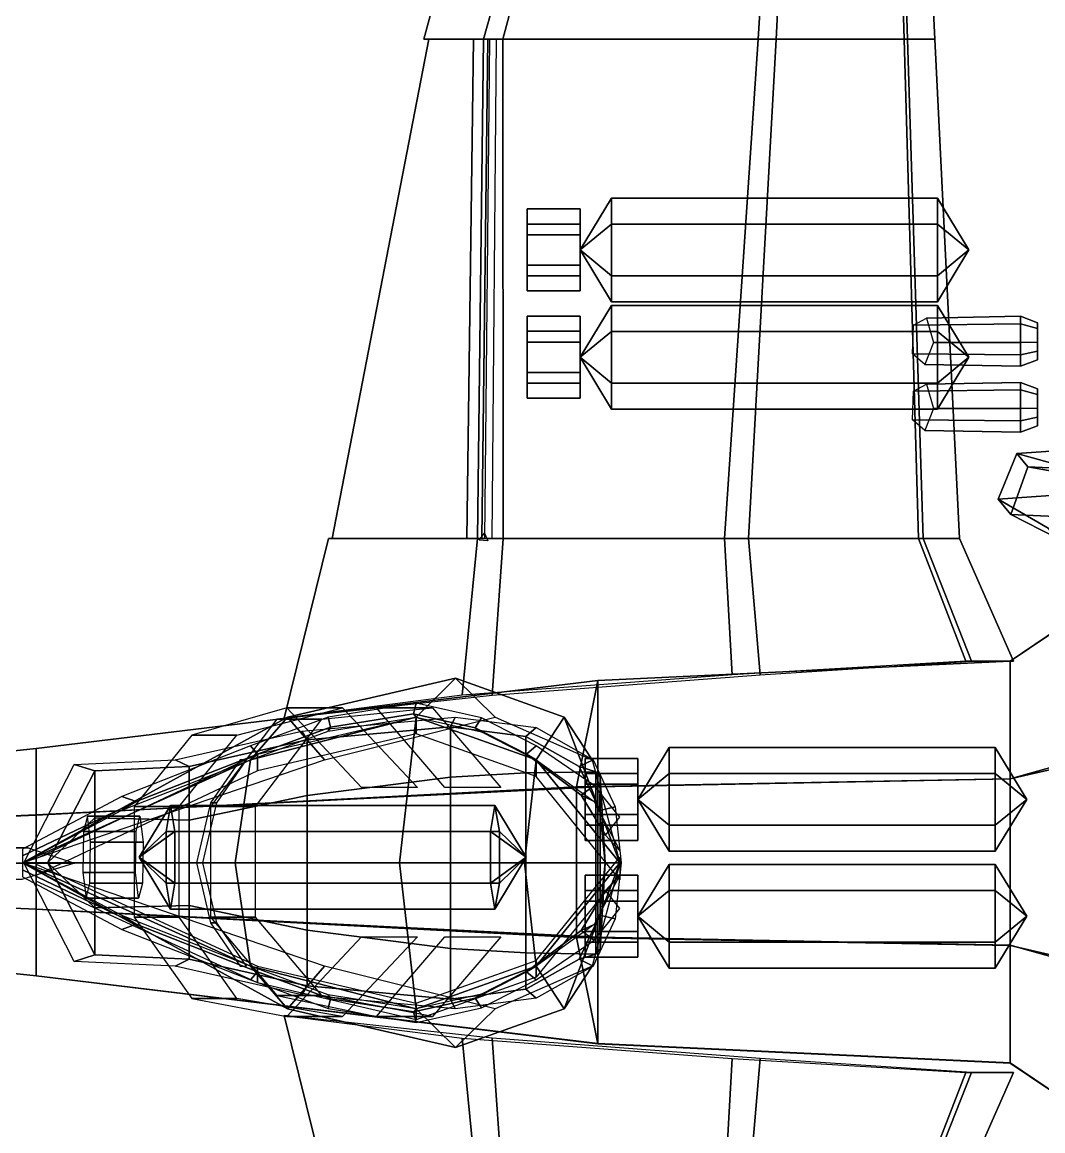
# Model space of a CAD drawing. Header units: metres. Extents: x -45 to 47, y -51 to 51.
# Drawn here: x -21.22 to 15.12, y -9.49 to 29.97 of the extents above; entities that cross this region are included whole.
import ezdxf

# ---------------------------------------------------------------- set-up
doc = ezdxf.new("R2010")
doc.units = ezdxf.units.M

msp = doc.modelspace()

# ---------------------------------------------------------------- linework, layer by layer
at = {"layer": 'AileD1', "color": 3}
for points in [[(-4.108766, 29.362783, 17.126698), (-6.920103, 29.362783, 17.99807), (-4.796693, 29.362783, 19.30513)], [(-4.796693, 29.362783, 19.30513), (-5.013621, 11.591662, 19.478708), (-4.099288, 11.591662, 16.583319), (-4.108766, 29.362783, 17.126698)], [(3.783815, 11.591662, 20.97212), (-5.013621, 11.591662, 19.478708), (-4.796693, 29.362783, 19.30513), (4.981026, 29.362783, 20.428745)], [(-4.099288, 11.591662, 16.583319), (4.637191, 11.591662, 16.918577), (5.623089, 29.362783, 17.378937), (-4.108766, 29.362783, 17.126698)], [(10.687027, 11.591662, 20.027308), (3.783815, 11.591662, 20.97212), (4.981026, 29.362783, 20.428745), (10.17487, 29.362783, 19.717886)], [(4.637191, 11.591662, 16.918577), (10.854654, 11.591662, 17.604326), (10.300992, 29.362783, 17.89488), (5.623089, 29.362783, 17.378937)], [(12.149958, 11.591662, 18.747242), (10.687027, 11.591662, 20.027308), (10.17487, 29.362783, 19.717886), (11.275554, 29.362783, 18.754787)], [(10.854654, 11.591662, 17.604326), (12.149958, 11.591662, 18.747242), (11.275554, 29.362783, 18.754787), (10.300992, 29.362783, 17.89488)], [(-5.55077, 6.009481, 19.590315), (-11.892553, 5.196885, 17.576488), (-10.320623, 11.591662, 17.741478), (-5.013621, 11.591662, 19.478708)], [(-11.892553, 5.196885, 17.576488), (-4.490862, 6.009481, 16.233942), (-4.099288, 11.591662, 16.583319), (-10.320623, 11.591662, 17.741478)], [(-10.320623, 11.591662, 17.741478), (-4.099288, 11.591662, 16.583319), (-5.013621, 11.591662, 19.478708)], [(4.059062, 6.733751, 21.321499), (-5.55077, 6.009481, 19.590315), (-5.013621, 11.591662, 19.478708), (3.783815, 11.591662, 20.97212)], [(-4.490862, 6.009481, 16.233942), (5.048308, 6.733751, 16.622572), (4.637191, 11.591662, 16.918577), (-4.099288, 11.591662, 16.583319)], [(12.379338, 7.228375, 20.226261), (4.059062, 6.733751, 21.321499), (3.783815, 11.591662, 20.97212), (10.687027, 11.591662, 20.027308)], [(5.048308, 6.733751, 16.622572), (12.573654, 7.228375, 17.417505), (10.854654, 11.591662, 17.604326), (4.637191, 11.591662, 16.918577)], [(14.075192, 7.228375, 18.742393), (12.379338, 7.228375, 20.226261), (10.687027, 11.591662, 20.027308), (12.149958, 11.591662, 18.747242)], [(12.573654, 7.228375, 17.417505), (14.075192, 7.228375, 18.742393), (12.149958, 11.591662, 18.747242), (10.854654, 11.591662, 17.604326)]]:
    msp.add_3dface(points, dxfattribs=at)
at = {"layer": 'AileD2', "color": 8}
for points in [[(-6.920103, 29.362783, 17.99807), (-4.108766, 29.362783, 17.126698), (1.196686, 49.172138, 19.653151), (-1.574177, 49.116348, 20.219563)], [(-4.796693, 29.362783, 19.30513), (-6.920103, 29.362783, 17.99807), (-1.574177, 49.116348, 20.219563), (0.747357, 49.032673, 21.069176)], [(4.981026, 29.362783, 20.428745), (-4.796693, 29.362783, 19.30513), (0.747357, 49.032673, 21.069176), (6.199217, 48.960735, 21.799545)], [(-4.108766, 29.362783, 17.126698), (5.623089, 29.362783, 17.378937), (6.61859, 49.155987, 19.81711), (1.196686, 49.172138, 19.653151)], [(10.17487, 29.362783, 19.717886), (4.981026, 29.362783, 20.428745), (6.199217, 48.960735, 21.799545), (9.591655, 49.006245, 21.337469)], [(5.623089, 29.362783, 17.378937), (10.300992, 29.362783, 17.89488), (9.674031, 49.122955, 20.152483), (6.61859, 49.155987, 19.81711)], [(11.275554, 29.362783, 18.754787), (10.17487, 29.362783, 19.717886), (9.591655, 49.006245, 21.337469), (10.310581, 49.067902, 20.711443)], [(10.300992, 29.362783, 17.89488), (11.275554, 29.362783, 18.754787), (10.310581, 49.067902, 20.711443), (9.674031, 49.122955, 20.152483)]]:
    msp.add_3dface(points, dxfattribs=at)
at = {"layer": 'AileG1', "color": 10}
for points in [[(-5.013621, -11.779308, 19.478708), (-10.320623, -11.779308, 17.741478), (-11.892553, -5.384531, 17.576488), (-5.55077, -6.197126, 19.590315)], [(-10.320623, -11.779308, 17.741478), (-4.099288, -11.779308, 16.583319), (-4.490862, -6.197126, 16.233942), (-11.892553, -5.384531, 17.576488)], [(3.783815, -11.779308, 20.97212), (-5.013621, -11.779308, 19.478708), (-5.55077, -6.197126, 19.590315), (4.059062, -6.921397, 21.321499)], [(-4.099288, -11.779308, 16.583319), (4.637191, -11.779308, 16.918577), (5.048308, -6.921397, 16.622572), (-4.490862, -6.197126, 16.233942)], [(10.687027, -11.779308, 20.027308), (3.783815, -11.779308, 20.97212), (4.059062, -6.921397, 21.321499), (12.379338, -7.416021, 20.226261)], [(4.637191, -11.779308, 16.918577), (10.854654, -11.779308, 17.604326), (12.573654, -7.416021, 17.417505), (5.048308, -6.921397, 16.622572)], [(12.149958, -11.779308, 18.747242), (10.687027, -11.779308, 20.027308), (12.379338, -7.416021, 20.226261), (14.075192, -7.416021, 18.742393)], [(10.854654, -11.779308, 17.604326), (12.149958, -11.779308, 18.747242), (14.075192, -7.416021, 18.742393), (12.573654, -7.416021, 17.417505)]]:
    msp.add_3dface(points, dxfattribs=at)
at = {"layer": 'B0', "color": 20}
for points in [[(-0.242679, 18.964132, 13.51796), (-0.242679, 19.885487, 15.113787), (-1.360518, 18.042782, 15.113787)], [(-0.242679, 19.885487, 15.113787), (-0.242679, 18.964134, 16.709614), (-1.360518, 18.042782, 15.113787)], [(11.363154, 18.964132, 13.517961), (11.363154, 19.885487, 15.113789), (-0.242679, 19.885487, 15.113787), (-0.242679, 18.964132, 13.51796)], [(11.363154, 19.885487, 15.113789), (11.363154, 18.964134, 16.709614), (-0.242679, 18.964134, 16.709614), (-0.242679, 19.885487, 15.113787)], [(12.480993, 18.042782, 15.113789), (12.480993, 18.042782, 15.113789), (11.363154, 19.885487, 15.113789), (11.363154, 18.964132, 13.517961)], [(12.480993, 18.042782, 15.113789), (12.480993, 18.042782, 15.113789), (11.363154, 18.964134, 16.709614), (11.363154, 19.885487, 15.113789)], [(-0.242679, 18.964134, 16.709614), (-0.242679, 17.121431, 16.709614), (-1.360518, 18.042782, 15.113787)], [(-0.242679, 17.121431, 13.517961), (-0.242679, 18.964132, 13.51796), (-1.360518, 18.042782, 15.113787)], [(11.363154, 18.964134, 16.709614), (11.363154, 17.121431, 16.709616), (-0.242679, 17.121431, 16.709614), (-0.242679, 18.964134, 16.709614)], [(11.363154, 17.121431, 13.517962), (11.363154, 18.964132, 13.517961), (-0.242679, 18.964132, 13.51796), (-0.242679, 17.121431, 13.517961)], [(12.480993, 18.042782, 15.113789), (12.480993, 18.042782, 15.113789), (11.363154, 17.121431, 16.709616), (11.363154, 18.964134, 16.709614)], [(12.480993, 18.042782, 15.113789), (12.480993, 18.042782, 15.113789), (11.363154, 18.964132, 13.517961), (11.363154, 17.121431, 13.517962)], [(-0.242679, 16.200081, 15.113787), (-0.242679, 17.121431, 13.517961), (-1.360518, 18.042782, 15.113787)], [(-0.242679, 17.121431, 16.709614), (-0.242679, 16.200081, 15.113787), (-1.360518, 18.042782, 15.113787)], [(12.480993, 18.042782, 15.113789), (12.480993, 18.042782, 15.113789), (11.363154, 17.121431, 13.517962), (11.363154, 16.200081, 15.113789)], [(12.480993, 18.042782, 15.113789), (12.480993, 18.042782, 15.113789), (11.363154, 16.200081, 15.113789), (11.363154, 17.121431, 16.709616)], [(11.363154, 16.200081, 15.113789), (11.363154, 17.121431, 13.517962), (-0.242679, 17.121431, 13.517961), (-0.242679, 16.200081, 15.113787)], [(11.363154, 17.121431, 16.709616), (11.363154, 16.200081, 15.113789), (-0.242679, 16.200081, 15.113787), (-0.242679, 17.121431, 16.709614)]]:
    msp.add_3dface(points, dxfattribs=at)
at = {"layer": 'B0L', "color": 21}
for points in [[(-1.360518, 18.580324, 16.489656), (-3.239008, 18.580324, 16.489656), (-3.239008, 19.50309, 15.336198), (-1.360518, 19.50309, 15.336198)], [(-1.360518, 19.50309, 15.336198), (-3.239008, 19.50309, 15.336198), (-3.239008, 18.965549, 13.960328), (-1.360518, 18.965549, 13.960328)], [(-1.360518, 18.965549, 13.960328), (-3.239008, 18.965549, 13.960328), (-3.239008, 17.505241, 13.737918), (-1.360518, 17.505241, 13.737918)], [(-1.360518, 17.120014, 16.267246), (-3.239008, 17.120014, 16.267246), (-3.239008, 18.580324, 16.489656), (-1.360518, 18.580324, 16.489656)], [(-1.360518, 17.505241, 13.737918), (-3.239008, 17.505241, 13.737918), (-3.239008, 16.582474, 14.891376), (-1.360518, 16.582474, 14.891376)], [(-1.360518, 16.582474, 14.891376), (-3.239008, 16.582474, 14.891376), (-3.239008, 17.120014, 16.267246), (-1.360518, 17.120014, 16.267246)]]:
    msp.add_3dface(points, dxfattribs=at)
at = {"layer": 'B1', "color": 22}
for points in [[(-0.242679, 22.784134, 13.51796), (-0.242679, 23.705486, 15.113787), (-1.360518, 21.862783, 15.113787)], [(-0.242679, 23.705486, 15.113787), (-0.242679, 22.784136, 16.709614), (-1.360518, 21.862783, 15.113787)], [(11.363154, 22.784134, 13.517961), (11.363154, 23.705486, 15.113789), (-0.242679, 23.705486, 15.113787), (-0.242679, 22.784134, 13.51796)], [(11.363154, 23.705486, 15.113789), (11.363154, 22.784136, 16.709614), (-0.242679, 22.784136, 16.709614), (-0.242679, 23.705486, 15.113787)], [(12.480993, 21.862783, 15.113789), (12.480993, 21.862783, 15.113789), (11.363154, 23.705486, 15.113789), (11.363154, 22.784134, 13.517961)], [(12.480993, 21.862783, 15.113789), (12.480993, 21.862783, 15.113789), (11.363154, 22.784136, 16.709614), (11.363154, 23.705486, 15.113789)], [(-0.242679, 22.784136, 16.709614), (-0.242679, 20.941433, 16.709614), (-1.360518, 21.862783, 15.113787)], [(-0.242679, 20.941433, 13.517961), (-0.242679, 22.784134, 13.51796), (-1.360518, 21.862783, 15.113787)], [(11.363154, 22.784136, 16.709614), (11.363154, 20.941433, 16.709616), (-0.242679, 20.941433, 16.709614), (-0.242679, 22.784136, 16.709614)], [(11.363154, 20.941433, 13.517962), (11.363154, 22.784134, 13.517961), (-0.242679, 22.784134, 13.51796), (-0.242679, 20.941433, 13.517961)], [(12.480993, 21.862783, 15.113789), (12.480993, 21.862783, 15.113789), (11.363154, 20.941433, 16.709616), (11.363154, 22.784136, 16.709614)], [(12.480993, 21.862783, 15.113789), (12.480993, 21.862783, 15.113789), (11.363154, 22.784134, 13.517961), (11.363154, 20.941433, 13.517962)], [(-0.242679, 20.020082, 15.113787), (-0.242679, 20.941433, 13.517961), (-1.360518, 21.862783, 15.113787)], [(-0.242679, 20.941433, 16.709614), (-0.242679, 20.020082, 15.113787), (-1.360518, 21.862783, 15.113787)], [(12.480993, 21.862783, 15.113789), (12.480993, 21.862783, 15.113789), (11.363154, 20.941433, 13.517962), (11.363154, 20.020082, 15.113789)], [(12.480993, 21.862783, 15.113789), (12.480993, 21.862783, 15.113789), (11.363154, 20.020082, 15.113789), (11.363154, 20.941433, 16.709616)], [(11.363154, 20.020082, 15.113789), (11.363154, 20.941433, 13.517962), (-0.242679, 20.941433, 13.517961), (-0.242679, 20.020082, 15.113787)], [(11.363154, 20.941433, 16.709616), (11.363154, 20.020082, 15.113789), (-0.242679, 20.020082, 15.113787), (-0.242679, 20.941433, 16.709614)]]:
    msp.add_3dface(points, dxfattribs=at)
at = {"layer": 'B1L', "color": 23}
for points in [[(-1.360518, 22.400324, 16.489656), (-3.239008, 22.400324, 16.489656), (-3.239008, 23.323092, 15.336198), (-1.360518, 23.323092, 15.336198)], [(-1.360518, 23.323092, 15.336198), (-3.239008, 23.323092, 15.336198), (-3.239008, 22.785551, 13.960328), (-1.360518, 22.785551, 13.960328)], [(-1.360518, 22.785551, 13.960328), (-3.239008, 22.785551, 13.960328), (-3.239008, 21.325243, 13.737918), (-1.360518, 21.325243, 13.737918)], [(-1.360518, 20.940016, 16.267246), (-3.239008, 20.940016, 16.267246), (-3.239008, 22.400324, 16.489656), (-1.360518, 22.400324, 16.489656)], [(-1.360518, 21.325243, 13.737918), (-3.239008, 21.325243, 13.737918), (-3.239008, 20.402475, 14.891376), (-1.360518, 20.402475, 14.891376)], [(-1.360518, 20.402475, 14.891376), (-3.239008, 20.402475, 14.891376), (-3.239008, 20.940016, 16.267246), (-1.360518, 20.940016, 16.267246)]]:
    msp.add_3dface(points, dxfattribs=at)
at = {"layer": 'B4', "color": 33}
for points in [[(1.81732, -0.935864, 10.79796), (1.81732, -0.014512, 12.393787), (0.699482, -1.857215, 12.393787)], [(1.81732, -0.014512, 12.393787), (1.81732, -0.935862, 13.989614), (0.699482, -1.857215, 12.393787)], [(13.423154, -0.935864, 10.797961), (13.423154, -0.014512, 12.393789), (1.81732, -0.014512, 12.393787), (1.81732, -0.935864, 10.79796)], [(13.423154, -0.014512, 12.393789), (13.423154, -0.935862, 13.989614), (1.81732, -0.935862, 13.989614), (1.81732, -0.014512, 12.393787)], [(14.540993, -1.857215, 12.393789), (14.540993, -1.857215, 12.393789), (13.423154, -0.014512, 12.393789), (13.423154, -0.935864, 10.797961)], [(14.540993, -1.857215, 12.393789), (14.540993, -1.857215, 12.393789), (13.423154, -0.935862, 13.989614), (13.423154, -0.014512, 12.393789)], [(1.81732, -0.935862, 13.989614), (1.81732, -2.778566, 13.989614), (0.699482, -1.857215, 12.393787)], [(1.81732, -2.778566, 10.797961), (1.81732, -0.935864, 10.79796), (0.699482, -1.857215, 12.393787)], [(13.423154, -0.935862, 13.989614), (13.423154, -2.778566, 13.989616), (1.81732, -2.778566, 13.989614), (1.81732, -0.935862, 13.989614)], [(13.423154, -2.778566, 10.797962), (13.423154, -0.935864, 10.797961), (1.81732, -0.935864, 10.79796), (1.81732, -2.778566, 10.797961)], [(14.540993, -1.857215, 12.393789), (14.540993, -1.857215, 12.393789), (13.423154, -2.778566, 13.989616), (13.423154, -0.935862, 13.989614)], [(14.540993, -1.857215, 12.393789), (14.540993, -1.857215, 12.393789), (13.423154, -0.935864, 10.797961), (13.423154, -2.778566, 10.797962)], [(1.81732, -3.699917, 12.393787), (1.81732, -2.778566, 10.797961), (0.699482, -1.857215, 12.393787)], [(1.81732, -2.778566, 13.989614), (1.81732, -3.699917, 12.393787), (0.699482, -1.857215, 12.393787)], [(14.540993, -1.857215, 12.393789), (14.540993, -1.857215, 12.393789), (13.423154, -2.778566, 10.797962), (13.423154, -3.699917, 12.393789)], [(14.540993, -1.857215, 12.393789), (14.540993, -1.857215, 12.393789), (13.423154, -3.699917, 12.393789), (13.423154, -2.778566, 13.989616)], [(13.423154, -3.699917, 12.393789), (13.423154, -2.778566, 10.797962), (1.81732, -2.778566, 10.797961), (1.81732, -3.699917, 12.393787)], [(13.423154, -2.778566, 13.989616), (13.423154, -3.699917, 12.393789), (1.81732, -3.699917, 12.393787), (1.81732, -2.778566, 13.989614)]]:
    msp.add_3dface(points, dxfattribs=at)
at = {"layer": 'B4L', "color": 34}
for points in [[(0.699482, -1.319674, 13.769656), (-1.179008, -1.319674, 13.769656), (-1.179008, -0.396907, 12.616198), (0.699482, -0.396907, 12.616198)], [(0.699482, -0.396907, 12.616198), (-1.179008, -0.396907, 12.616198), (-1.179008, -0.934448, 11.240329), (0.699482, -0.934448, 11.240329)], [(0.699482, -0.934448, 11.240329), (-1.179008, -0.934448, 11.240329), (-1.179008, -2.394756, 11.017919), (0.699482, -2.394756, 11.017919)], [(0.699482, -2.779982, 13.547246), (-1.179008, -2.779982, 13.547246), (-1.179008, -1.319674, 13.769656), (0.699482, -1.319674, 13.769656)], [(0.699482, -2.394756, 11.017919), (-1.179008, -2.394756, 11.017919), (-1.179008, -3.317523, 12.171377), (0.699482, -3.317523, 12.171377)], [(0.699482, -3.317523, 12.171377), (-1.179008, -3.317523, 12.171377), (-1.179008, -2.779982, 13.547246), (0.699482, -2.779982, 13.547246)]]:
    msp.add_3dface(points, dxfattribs=at)
at = {"layer": 'B5', "color": 31}
for points in [[(1.81732, 3.224136, 10.79796), (1.81732, 4.145488, 12.393787), (0.699482, 2.302785, 12.393787)], [(1.81732, 4.145488, 12.393787), (1.81732, 3.224138, 13.989614), (0.699482, 2.302785, 12.393787)], [(13.423154, 3.224136, 10.797961), (13.423154, 4.145488, 12.393789), (1.81732, 4.145488, 12.393787), (1.81732, 3.224136, 10.79796)], [(13.423154, 4.145488, 12.393789), (13.423154, 3.224138, 13.989614), (1.81732, 3.224138, 13.989614), (1.81732, 4.145488, 12.393787)], [(14.540993, 2.302785, 12.393789), (14.540993, 2.302785, 12.393789), (13.423154, 4.145488, 12.393789), (13.423154, 3.224136, 10.797961)], [(14.540993, 2.302785, 12.393789), (14.540993, 2.302785, 12.393789), (13.423154, 3.224138, 13.989614), (13.423154, 4.145488, 12.393789)], [(1.81732, 3.224138, 13.989614), (1.81732, 1.381434, 13.989614), (0.699482, 2.302785, 12.393787)], [(1.81732, 1.381434, 10.797961), (1.81732, 3.224136, 10.79796), (0.699482, 2.302785, 12.393787)], [(13.423154, 3.224138, 13.989614), (13.423154, 1.381434, 13.989616), (1.81732, 1.381434, 13.989614), (1.81732, 3.224138, 13.989614)], [(13.423154, 1.381434, 10.797962), (13.423154, 3.224136, 10.797961), (1.81732, 3.224136, 10.79796), (1.81732, 1.381434, 10.797961)], [(14.540993, 2.302785, 12.393789), (14.540993, 2.302785, 12.393789), (13.423154, 1.381434, 13.989616), (13.423154, 3.224138, 13.989614)], [(14.540993, 2.302785, 12.393789), (14.540993, 2.302785, 12.393789), (13.423154, 3.224136, 10.797961), (13.423154, 1.381434, 10.797962)], [(1.81732, 0.460083, 12.393787), (1.81732, 1.381434, 10.797961), (0.699482, 2.302785, 12.393787)], [(1.81732, 1.381434, 13.989614), (1.81732, 0.460083, 12.393787), (0.699482, 2.302785, 12.393787)], [(14.540993, 2.302785, 12.393789), (14.540993, 2.302785, 12.393789), (13.423154, 1.381434, 10.797962), (13.423154, 0.460083, 12.393789)], [(14.540993, 2.302785, 12.393789), (14.540993, 2.302785, 12.393789), (13.423154, 0.460083, 12.393789), (13.423154, 1.381434, 13.989616)], [(13.423154, 0.460083, 12.393789), (13.423154, 1.381434, 10.797962), (1.81732, 1.381434, 10.797961), (1.81732, 0.460083, 12.393787)], [(13.423154, 1.381434, 13.989616), (13.423154, 0.460083, 12.393789), (1.81732, 0.460083, 12.393787), (1.81732, 1.381434, 13.989614)]]:
    msp.add_3dface(points, dxfattribs=at)
at = {"layer": 'B5L', "color": 32}
for points in [[(0.699482, 2.840326, 13.769656), (-1.179008, 2.840326, 13.769656), (-1.179008, 3.763093, 12.616198), (0.699482, 3.763093, 12.616198)], [(0.699482, 3.763093, 12.616198), (-1.179008, 3.763093, 12.616198), (-1.179008, 3.225552, 11.240329), (0.699482, 3.225552, 11.240329)], [(0.699482, 3.225552, 11.240329), (-1.179008, 3.225552, 11.240329), (-1.179008, 1.765244, 11.017919), (0.699482, 1.765244, 11.017919)], [(0.699482, 1.380018, 13.547246), (-1.179008, 1.380018, 13.547246), (-1.179008, 2.840326, 13.769656), (0.699482, 2.840326, 13.769656)], [(0.699482, 1.765244, 11.017919), (-1.179008, 1.765244, 11.017919), (-1.179008, 0.842477, 12.171377), (0.699482, 0.842477, 12.171377)], [(0.699482, 0.842477, 12.171377), (-1.179008, 0.842477, 12.171377), (-1.179008, 1.380018, 13.547246), (0.699482, 1.380018, 13.547246)]]:
    msp.add_3dface(points, dxfattribs=at)
at = {"layer": 'B6', "color": 29}
for points in [[(-16.095678, 1.164136, 12.602367), (-15.93926, 2.085488, 14.19051), (-17.051716, 0.242785, 14.300076)], [(-15.93926, 2.085488, 14.19051), (-15.782842, 1.164137, 15.778652), (-17.051716, 0.242785, 14.300076)], [(-4.54573, 1.164136, 11.464798), (-4.389311, 2.085488, 13.052941), (-15.93926, 2.085488, 14.19051), (-16.095678, 1.164136, 12.602367)], [(-4.389311, 2.085488, 13.052941), (-4.232894, 1.164137, 14.641083), (-15.782842, 1.164137, 15.778652), (-15.93926, 2.085488, 14.19051)], [(-3.276856, 0.242785, 12.943375), (-3.276856, 0.242785, 12.943375), (-4.389311, 2.085488, 13.052941), (-4.54573, 1.164136, 11.464798)], [(-3.276856, 0.242785, 12.943375), (-3.276856, 0.242785, 12.943375), (-4.232894, 1.164137, 14.641083), (-4.389311, 2.085488, 13.052941)], [(-15.782842, 1.164137, 15.778652), (-15.782842, -0.678566, 15.778652), (-17.051716, 0.242785, 14.300076)], [(-16.095678, -0.678566, 12.602368), (-16.095678, 1.164136, 12.602367), (-17.051716, 0.242785, 14.300076)], [(-4.54573, -0.678566, 11.464799), (-4.54573, 1.164136, 11.464798), (-16.095678, 1.164136, 12.602367), (-16.095678, -0.678566, 12.602368)], [(-4.232894, 1.164137, 14.641083), (-4.232894, -0.678566, 14.641085), (-15.782842, -0.678566, 15.778652), (-15.782842, 1.164137, 15.778652)], [(-3.276856, 0.242785, 12.943375), (-3.276856, 0.242785, 12.943375), (-4.54573, 1.164136, 11.464798), (-4.54573, -0.678566, 11.464799)], [(-3.276856, 0.242785, 12.943375), (-3.276856, 0.242785, 12.943375), (-4.232894, -0.678566, 14.641085), (-4.232894, 1.164137, 14.641083)], [(-15.93926, -1.599917, 14.19051), (-16.095678, -0.678566, 12.602368), (-17.051716, 0.242785, 14.300076)], [(-15.782842, -0.678566, 15.778652), (-15.93926, -1.599917, 14.19051), (-17.051716, 0.242785, 14.300076)], [(-3.276856, 0.242785, 12.943375), (-3.276856, 0.242785, 12.943375), (-4.54573, -0.678566, 11.464799), (-4.389311, -1.599917, 13.052941)], [(-3.276856, 0.242785, 12.943375), (-3.276856, 0.242785, 12.943375), (-4.389311, -1.599917, 13.052941), (-4.232894, -0.678566, 14.641085)], [(-4.389311, -1.599917, 13.052941), (-4.54573, -0.678566, 11.464799), (-16.095678, -0.678566, 12.602368), (-15.93926, -1.599917, 14.19051)], [(-4.232894, -0.678566, 14.641085), (-4.389311, -1.599917, 13.052941), (-15.93926, -1.599917, 14.19051), (-15.782842, -0.678566, 15.778652)]]:
    msp.add_3dface(points, dxfattribs=at)
at = {"layer": 'B6L', "color": 30}
for points in [[(-17.029915, 1.703093, 14.521417), (-18.899361, 1.703093, 14.705542), (-19.034218, 1.165552, 13.336296), (-17.164774, 1.165552, 13.152173)], [(-16.916855, 0.780326, 15.669322), (-18.786301, 0.780326, 15.853445), (-18.899361, 1.703093, 14.705542), (-17.029915, 1.703093, 14.521417)], [(-17.164774, 1.165552, 13.152173), (-19.034218, 1.165552, 13.336296), (-19.056019, -0.294756, 13.114958), (-17.186575, -0.294756, 12.930834)], [(-16.938656, -0.679982, 15.447982), (-18.8081, -0.679982, 15.632106), (-18.786301, 0.780326, 15.853445), (-16.916855, 0.780326, 15.669322)], [(-17.186575, -0.294756, 12.930834), (-19.056019, -0.294756, 13.114958), (-18.942961, -1.217523, 14.262862), (-17.073517, -1.217523, 14.078738)], [(-17.073517, -1.217523, 14.078738), (-18.942961, -1.217523, 14.262862), (-18.8081, -0.679982, 15.632106), (-16.938656, -0.679982, 15.447982)]]:
    msp.add_3dface(points, dxfattribs=at)
at = {"layer": 'Cabine', "color": 11}
for points in [[(-0.728187, 6.534989, 24.259562), (-20.725117, 4.116051, 22.23103), (-20.725117, 4.118408, 18.879784), (-0.728187, 6.538756, 18.903814)], [(-0.728187, 6.538756, 18.903814), (-20.725117, 4.118408, 18.879784), (-20.725117, 1.750382, 16.50843), (-0.728187, 2.754336, 15.114067)], [(-1.488187, 2.745243, 27.80398), (-20.725117, 1.744692, 24.599052), (-20.725117, 4.116051, 22.23103), (-0.728187, 6.534989, 24.259562)], [(-11.801187, 5.56666, 23.135563), (-15.182187, 4.592138, 18.650816), (-13.582187, 4.592138, 18.558815), (-9.811186, 5.56666, 23.408562)], [(-8.60718, 5.56666, 23.612562), (-12.154186, 5.162592, 18.978815), (-10.554186, 5.162592, 18.886814), (-6.617186, 5.56666, 23.885561)], [(-9.142187, 2.722927, 26.582979), (-11.801187, 5.56666, 23.135563), (-9.811186, 5.56666, 23.408562), (-7.152187, 2.722927, 26.855978)], [(-6.171187, 2.722927, 27.106979), (-8.60718, 5.56666, 23.612562), (-6.617186, 5.56666, 23.885561), (-4.181187, 2.722927, 27.379978)], [(-12.154186, 5.162592, 18.978815), (-14.514186, 2.046084, 16.094067), (-12.914186, 2.046084, 16.002068), (-10.554186, 5.162592, 18.886814)], [(-15.182187, 4.592138, 18.650816), (-17.234186, 2.046084, 16.324068), (-15.634186, 2.046084, 16.232067), (-13.582187, 4.592138, 18.558815)], [(-0.728187, 2.754336, 15.114067), (-20.725117, 1.750382, 16.50843), (-20.725117, -1.600864, 16.506069), (-0.728187, -2.601407, 15.110301)], [(-1.488187, -2.610507, 27.800217), (-20.725117, -1.606553, 24.596699), (-20.725117, 1.744692, 24.599052), (-1.488187, 2.745243, 27.80398)], [(-17.234186, 2.046084, 16.324068), (-17.234186, -1.893233, 16.320303), (-15.634186, -1.893233, 16.228302), (-15.634186, 2.046084, 16.232067)], [(-14.514186, 2.046084, 16.094067), (-14.514186, -1.893233, 16.090302), (-12.914186, -1.893233, 15.9983), (-12.914186, 2.046084, 16.002068)], [(-0.728187, -2.601407, 15.110301), (-20.725117, -1.600864, 16.506069), (-20.725117, -3.972215, 18.874092), (-0.728187, -6.39116, 18.89472)], [(-0.728187, -6.394928, 24.250465), (-20.725117, -3.974579, 22.22534), (-20.725117, -1.606553, 24.596699), (-1.488187, -2.610507, 27.800217)], [(-17.234186, -1.893233, 16.320303), (-15.182187, -4.780972, 18.64172), (-13.582187, -4.780972, 18.549721), (-15.634186, -1.893233, 16.228302)], [(-14.514186, -1.893233, 16.090302), (-12.154186, -4.679699, 18.969721), (-10.554186, -4.679699, 18.87772), (-12.914186, -1.893233, 15.9983)], [(-11.801187, -5.426033, 23.126467), (-9.142187, -2.588121, 26.579216), (-7.152187, -2.588121, 26.852215), (-9.811186, -5.426033, 23.399466)], [(-8.60718, -5.426033, 23.603466), (-6.171187, -2.588121, 27.103216), (-4.181187, -2.588121, 27.376215), (-6.617186, -5.426033, 23.876465)], [(-0.728187, -6.39116, 18.89472), (-20.725117, -3.972215, 18.874092), (-20.725117, -3.974579, 22.22534), (-0.728187, -6.394928, 24.250465)], [(-12.154186, -4.679699, 18.969721), (-8.60718, -5.426033, 23.603466), (-6.617186, -5.426033, 23.876465), (-10.554186, -4.679699, 18.87772)], [(-15.182187, -4.780972, 18.64172), (-11.801187, -5.426033, 23.126467), (-9.811186, -5.426033, 23.399466), (-13.582187, -4.780972, 18.549721)]]:
    msp.add_3dface(points, dxfattribs=at)
at = {"layer": 'Canon1', "color": 24}
for points in [[(10.513938, 16.838108, 19.933664), (10.97221, 17.086481, 19.198429), (14.321868, 17.148716, 19.16683), (14.321868, 16.881639, 20.02257)], [(10.97221, 17.086481, 19.198429), (11.222785, 16.218369, 18.796421), (14.321868, 16.215233, 18.698931), (14.321868, 17.148716, 19.16683)], [(14.321868, 16.881639, 20.02257), (14.321868, 17.148716, 19.16683), (14.926703, 16.919361, 19.224745), (14.926703, 16.721209, 19.859644)], [(14.321868, 17.148716, 19.16683), (14.321868, 16.215233, 18.698931), (14.926703, 16.226778, 18.877592), (14.926703, 16.919361, 19.224745)], [(10.48129, 15.816492, 19.986052), (10.513938, 16.838108, 19.933664), (14.321868, 16.881639, 20.02257), (14.321868, 15.783093, 20.083542)], [(14.321868, 15.783093, 20.083542), (14.321868, 16.881639, 20.02257), (14.926703, 16.721209, 19.859644), (14.926703, 15.906162, 19.904881)], [(14.926703, 15.60059, 19.297941), (14.926703, 16.721209, 19.859644), (14.926703, 16.919361, 19.224745)], [(14.926703, 15.60059, 19.297941), (14.926703, 16.919361, 19.224745), (14.926703, 16.226778, 18.877592)], [(14.926703, 15.60059, 19.297941), (14.926703, 15.906162, 19.904881), (14.926703, 16.721209, 19.859644)], [(11.222785, 16.218369, 18.796421), (10.919379, 15.43347, 19.283197), (14.321868, 15.371233, 19.265491), (14.321868, 16.215233, 18.698931)], [(14.321868, 16.215233, 18.698931), (14.321868, 15.371233, 19.265491), (14.926703, 15.60059, 19.297941), (14.926703, 16.226778, 18.877592)], [(10.919379, 15.43347, 19.283197), (10.48129, 15.816492, 19.986052), (14.321868, 15.783093, 20.083542), (14.321868, 15.371233, 19.265491)], [(14.321868, 15.371233, 19.265491), (14.321868, 15.783093, 20.083542), (14.926703, 15.906162, 19.904881), (14.926703, 15.60059, 19.297941)]]:
    msp.add_3dface(points, dxfattribs=at)
at = {"layer": 'Canon2', "color": 25}
for points in [[(10.513938, 19.188574, 19.933664), (10.97221, 19.436943, 19.198429), (14.321868, 19.499182, 19.16683), (14.321868, 19.232109, 20.02257)], [(10.97221, 19.436943, 19.198429), (11.222785, 18.56883, 18.796421), (14.321868, 18.565699, 18.698931), (14.321868, 19.499182, 19.16683)], [(14.321868, 19.232109, 20.02257), (14.321868, 19.499182, 19.16683), (14.926703, 19.269825, 19.224745), (14.926703, 19.071672, 19.859644)], [(14.321868, 19.499182, 19.16683), (14.321868, 18.565699, 18.698931), (14.926703, 18.577242, 18.877592), (14.926703, 19.269825, 19.224745)], [(10.48129, 18.166956, 19.986052), (10.513938, 19.188574, 19.933664), (14.321868, 19.232109, 20.02257), (14.321868, 18.13356, 20.083542)], [(14.321868, 18.13356, 20.083542), (14.321868, 19.232109, 20.02257), (14.926703, 19.071672, 19.859644), (14.926703, 18.256626, 19.904881)], [(14.926703, 17.951054, 19.297941), (14.926703, 19.071672, 19.859644), (14.926703, 19.269825, 19.224745)], [(14.926703, 17.951054, 19.297941), (14.926703, 19.269825, 19.224745), (14.926703, 18.577242, 18.877592)], [(14.926703, 17.951054, 19.297941), (14.926703, 18.256626, 19.904881), (14.926703, 19.071672, 19.859644)], [(11.222785, 18.56883, 18.796421), (10.919379, 17.783934, 19.283197), (14.321868, 17.721697, 19.265491), (14.321868, 18.565699, 18.698931)], [(14.321868, 18.565699, 18.698931), (14.321868, 17.721697, 19.265491), (14.926703, 17.951054, 19.297941), (14.926703, 18.577242, 18.877592)], [(10.919379, 17.783934, 19.283197), (10.48129, 18.166956, 19.986052), (14.321868, 18.13356, 20.083542), (14.321868, 17.721697, 19.265491)], [(14.321868, 17.721697, 19.265491), (14.321868, 18.13356, 20.083542), (14.926703, 18.256626, 19.904881), (14.926703, 17.951054, 19.297941)]]:
    msp.add_3dface(points, dxfattribs=at)
at = {"layer": 'Capot', "color": 13}
for points in [[(13.951536, 7.224206, 24.54561), (13.951536, 7.228375, 18.618734), (17.466898, 9.596191, 17.85676), (17.466898, 9.590642, 25.310179)], [(13.951536, 7.228375, 18.618734), (13.951536, 3.040388, 14.424851), (17.466898, 4.022549, 12.582693), (17.466898, 9.596191, 17.85676)], [(13.951536, 3.030323, 28.733597), (13.951536, 7.224206, 24.54561), (17.466898, 9.590642, 25.310179), (18.226896, 4.009153, 29.296831)], [(13.951536, 3.040388, 14.424851), (13.951536, -2.88649, 14.42068), (17.466898, -3.86532, 12.577449), (17.466898, 4.022549, 12.582693)], [(13.951536, -2.896556, 28.729435), (13.951536, 3.030323, 28.733597), (18.226896, 4.009153, 29.296831), (18.226896, -3.878716, 29.291588)], [(13.951536, -2.88649, 14.42068), (13.951536, -7.080374, 18.608671), (17.466898, -9.446811, 17.844103), (17.466898, -3.86532, 12.577449)], [(13.951536, -7.084543, 24.535545), (13.951536, -2.896556, 28.729435), (18.226896, -3.878716, 29.291588), (17.466898, -9.452361, 25.297518)], [(13.951536, -7.080374, 18.608671), (13.951536, -7.084543, 24.535545), (17.466898, -9.452361, 25.297518), (17.466898, -9.446811, 17.844103)]]:
    msp.add_3dface(points, dxfattribs=at)
at = {"layer": 'CharnInclinD', "color": 37}
msp.add_3dface([(-4.945792, 11.536301, 18.436466), (-4.766309, 11.785979, 18.436466), (-4.639822, 11.505702, 18.436466)], dxfattribs=at)
at = {"layer": 'FuselageAr', "color": 5}
for points in [[(-20.725117, 4.11605, 22.23103), (-43.195164, 1.731471, 20.587732), (-43.195164, 1.732438, 19.212511), (-20.725117, 4.118408, 18.879784)], [(-20.725117, 4.118408, 18.879784), (-43.195164, 1.732438, 19.212511), (-43.195164, 0.760694, 18.239397), (-20.725117, 1.750385, 16.50843)], [(-20.725117, 1.744694, 24.599052), (-43.195164, 0.758359, 21.559477), (-43.195164, 1.731471, 20.587732), (-20.725117, 4.11605, 22.23103)], [(-20.725117, 1.750385, 16.50843), (-43.195164, 0.760694, 18.239397), (-43.195164, -0.614527, 18.23843), (-20.725117, -1.600862, 16.506069)], [(-20.725117, -1.606553, 24.596699), (-43.195164, -0.616862, 21.558506), (-43.195164, 0.758359, 21.559477), (-20.725117, 1.744694, 24.599052)], [(-20.725117, -1.600862, 16.506069), (-43.195164, -0.614527, 18.23843), (-43.195164, -1.587639, 19.210175), (-20.725117, -3.972218, 18.874092)], [(-20.725117, -3.974576, 22.22534), (-43.195164, -1.588606, 20.585392), (-43.195164, -0.616862, 21.558506), (-20.725117, -1.606553, 24.596699)], [(-20.725117, -3.972218, 18.874092), (-43.195164, -1.587639, 19.210175), (-43.195164, -1.588606, 20.585392), (-20.725117, -3.974576, 22.22534)]]:
    msp.add_3dface(points, dxfattribs=at)
at = {"layer": 'FuselageAv', "color": 28}
for points in [[(-1.488187, 2.745241, 27.80398), (-0.728187, 6.534988, 24.259562), (13.951536, 7.224206, 24.54561), (13.951536, 3.030323, 28.733597)], [(-0.728187, 6.534988, 24.259562), (-0.728187, 6.538756, 18.903814), (13.951536, 7.228375, 18.618734), (13.951536, 7.224206, 24.54561)], [(-0.728187, 6.538756, 18.903814), (-0.728187, 2.754337, 15.114067), (13.951536, 3.040388, 14.424851), (13.951536, 7.228375, 18.618734)], [(-1.488187, -2.610504, 27.800217), (-1.488187, 2.745241, 27.80398), (13.951536, 3.030323, 28.733597), (13.951536, -2.896556, 28.729435)], [(-0.728187, 2.754337, 15.114067), (-0.728187, -2.601408, 15.110301), (13.951536, -2.88649, 14.42068), (13.951536, 3.040388, 14.424851)], [(-0.728187, -6.394924, 24.250465), (-1.488187, -2.610504, 27.800217), (13.951536, -2.896556, 28.729435), (13.951536, -7.084543, 24.535545)], [(-0.728187, -2.601408, 15.110301), (-0.728187, -6.391157, 18.89472), (13.951536, -7.080374, 18.608671), (13.951536, -2.88649, 14.42068)], [(-0.728187, -6.391157, 18.89472), (-0.728187, -6.394924, 24.250465), (13.951536, -7.084543, 24.535545), (13.951536, -7.080374, 18.608671)]]:
    msp.add_3dface(points, dxfattribs=at)
at = {"layer": 'Gouv', "color": 6}
for points in [[(-43.495167, 0.583925, 21.043324), (-21.008059, 0.583925, 24.253197), (-24.614653, 0.583927, 25.461403)], [(-19.352959, 0.036305, 24.656015), (-24.523026, 0.036307, 25.814753), (-24.614653, 0.583927, 25.461403), (-21.008059, 0.583925, 24.253197)], [(-21.237402, -0.546645, 24.349384), (-24.77043, -0.546643, 25.532949), (-24.523026, 0.036307, 25.814753), (-19.352959, 0.036305, 24.656015)]]:
    msp.add_3dface(points, dxfattribs=at)
at = {"layer": 'InclinD', "color": 38}
for points in [[(-5.151009, 29.362783, 19.052197), (-5.384589, 11.591662, 19.302057), (-10.189505, 11.591662, 17.729862), (-6.74087, 29.362783, 18.045282)], [(-6.74087, 29.362783, 18.045282), (-10.189505, 11.591662, 17.729862), (-4.854635, 11.591662, 16.775946), (-4.63872, 29.362783, 17.303347)], [(-4.585724, 29.362783, 18.433916), (-4.766309, 11.591662, 18.436466), (-5.384589, 11.591662, 19.302057), (-5.151009, 29.362783, 19.052197)], [(-4.63872, 29.362783, 17.303347), (-4.854635, 11.591662, 16.775946), (-4.483666, 11.591662, 17.570875), (-4.338413, 29.362783, 18.027618)]]:
    msp.add_3dface(points, dxfattribs=at)
at = {"layer": 'PosCam', "color": 35}
msp.add_3dface([(-10.254898, 0.042476, 33.106133), (-9.350926, 0.042476, 32.195381), (-10.283403, 0.042476, 31.845631)], dxfattribs=at)
at = {"layer": 'RoueD', "color": 45}
for points in [[(18.104387, 13.305298, -5.103641), (18.164614, 14.886805, -4.211024), (14.189252, 14.617045, -1.472099), (13.524076, 12.994488, -1.947922)], [(13.524076, 12.994488, -1.947922), (14.189252, 14.617045, -1.472099), (14.585023, 14.144715, 3.323553), (13.980075, 12.450284, 3.577502)], [(18.164614, 14.886805, -4.211024), (18.323782, 14.296027, -2.321816), (15.947206, 14.134756, -0.684414), (14.189252, 14.617045, -1.472099)], [(14.189252, 14.617045, -1.472099), (15.947206, 14.134756, -0.684414), (16.183813, 13.852386, 2.182551), (14.585023, 14.144715, 3.323553)], [(13.980075, 12.450284, 3.577502), (14.585023, 14.144715, 3.323553), (18.956161, 13.942147, 5.380279), (19.01639, 12.216888, 5.947209)], [(14.585023, 14.144715, 3.323553), (16.183813, 13.852386, 2.182551), (18.796991, 13.731285, 3.412115), (18.956161, 13.942147, 5.380279)], [(18.265709, 12.160826, -3.242651), (18.104387, 13.305298, -5.103641), (13.524076, 12.994488, -1.947922), (15.30579, 11.95997, -1.203341)], [(15.30579, 11.95997, -1.203341), (13.524076, 12.994488, -1.947922), (13.980075, 12.450284, 3.577502), (15.600472, 11.608291, 2.367334)], [(15.600472, 11.608291, 2.367334), (13.980075, 12.450284, 3.577502), (19.01639, 12.216888, 5.947209), (18.855066, 11.457465, 3.898701)]]:
    msp.add_3dface(points, dxfattribs=at)
at = {"layer": 'TabBord', "color": 47}
for points in [[(-7.292182, 5.348675, 34.713573), (-7.198738, 5.729534, 34.738316), (-10.328302, 5.230326, 34.164932), (-10.239702, 4.878414, 34.173553)], [(-5.0977, 4.854479, 34.445641), (-4.868701, 5.20487, 34.453819), (-7.198738, 5.729534, 34.738316), (-7.292182, 5.348675, 34.713573)], [(-10.239702, 4.878414, 34.173553), (-10.328302, 5.230326, 34.164932), (-13.093573, 4.208714, 32.808632), (-12.844131, 3.916312, 32.896137)], [(-11.073218, 4.421517, 23.088051), (-11.26852, 4.73298, 23.971308), (-5.809407, 5.234872, 24.590027), (-5.976603, 4.89008, 23.665682)], [(-7.198738, 5.2349, 35.091618), (-7.292182, 5.348675, 34.713573), (-10.239702, 4.878414, 34.173553), (-10.32829, 4.735678, 34.518238)], [(-4.868733, 4.710236, 34.807117), (-5.0977, 4.854479, 34.445641), (-7.292182, 5.348675, 34.713573), (-7.198738, 5.2349, 35.091618)], [(-5.976603, 4.89008, 23.665682), (-5.809407, 5.234872, 24.590027), (-2.924994, 4.861475, 25.919449), (-3.283721, 4.541483, 24.90683)], [(-3.2664, 3.916312, 33.526745), (-2.924324, 4.208714, 33.478188), (-4.868701, 5.20487, 34.453819), (-5.0977, 4.854479, 34.445641)], [(-10.32829, 4.735678, 34.518238), (-10.239702, 4.878414, 34.173553), (-12.844131, 3.916312, 32.896137), (-13.093573, 3.714079, 33.161938)], [(-11.073218, 2.437721, 20.148729), (-11.073218, 4.421517, 23.088051), (-5.976603, 4.89008, 23.665682), (-5.976603, 3.091661, 20.608711)], [(-5.976603, 3.091661, 20.608711), (-5.976603, 4.89008, 23.665682), (-3.283721, 4.541483, 24.90683), (-3.283721, 3.244572, 22.270369)], [(-2.924324, 3.714079, 33.83149), (-3.2664, 3.916312, 33.526745), (-5.0977, 4.854479, 34.445641), (-4.868733, 4.710236, 34.807117)], [(-3.283721, 4.541483, 24.90683), (-2.924994, 4.861475, 25.919449), (-0.895102, 3.714052, 27.384882), (-1.388619, 3.470247, 26.274956)], [(-15.276983, 3.470247, 23.093468), (-15.771276, 3.714052, 23.97711), (-11.26852, 4.73298, 23.971308), (-11.073218, 4.421517, 23.088051)], [(-15.276983, 1.560927, 20.627777), (-15.276983, 3.470247, 23.093468), (-11.073218, 4.421517, 23.088051), (-11.073218, 2.437721, 20.148729)], [(-3.283721, 3.244572, 22.270369), (-3.283721, 4.541483, 24.90683), (-1.388619, 3.470247, 26.274956), (-0.802851, 3.286052, 22.835945)], [(-12.844131, 3.916312, 32.896137), (-13.093573, 4.208714, 32.808632), (-17.67292, 2.411787, 29.074766), (-17.157118, 2.223794, 29.379463)], [(-1.317926, 2.453852, 31.067923), (-0.855515, 2.797301, 30.973494), (-2.924324, 4.208714, 33.478188), (-3.2664, 3.916312, 33.526745)], [(-18.635574, 3.316159, 23.687721), (-19.368746, 3.548995, 24.61363), (-15.771276, 3.714052, 23.97711), (-15.276983, 3.470247, 23.093468)], [(-13.093573, 3.714079, 33.161938), (-12.844131, 3.916312, 32.896137), (-17.157118, 2.223794, 29.379463), (-17.672915, 1.917138, 29.42807)], [(-13.455435, 3.714052, 32.912636), (-14.511253, 2.179073, 34.436665), (-14.289569, 2.179005, 34.659061), (-13.233755, 3.714052, 33.13504)], [(-0.855511, 2.231983, 31.150141), (-1.317926, 2.453852, 31.067923), (-3.2664, 3.916312, 33.526745), (-2.924324, 3.714079, 33.83149)], [(-1.388619, 3.470247, 26.274956), (-0.895102, 3.714052, 27.384882), (-0.112729, 2.038514, 28.247759), (-0.658197, 1.905965, 27.080538)], [(-20.314491, 0.042462, 24.265329), (-21.167074, 0.042462, 25.232319), (-19.368746, 3.548995, 24.61363), (-18.635574, 3.316159, 23.687721)], [(-20.314491, 0.043749, 24.256699), (-20.314491, 0.042462, 24.265329), (-18.635574, 3.316159, 23.687721), (-18.635574, 1.645988, 21.417007)], [(-18.635574, 1.645988, 21.417007), (-18.635574, 3.316159, 23.687721), (-15.276983, 3.470247, 23.093468), (-15.276983, 1.560927, 20.627777)], [(-5.976603, -3.006737, 20.608711), (-5.976603, 3.091661, 20.608711), (-3.283721, 3.244572, 22.270369), (-3.283663, -3.159648, 22.270416)], [(-3.283663, -3.159648, 22.270416), (-3.283721, 3.244572, 22.270369), (-0.802851, 3.286052, 22.835945), (-0.802851, -3.201128, 22.835943)], [(-0.802851, 3.286052, 22.835945), (-1.388619, 3.470247, 26.274956), (-0.658197, 1.905965, 27.080538), (-0.639551, 3.11124, 26.285492)], [(-0.802851, 3.286052, 22.835945), (-0.639551, 3.11124, 26.285492), (-0.639551, -3.026317, 26.285503), (-0.802851, -3.201128, 22.835943)], [(-11.073287, -2.352784, 20.148708), (-11.073218, 2.437721, 20.148729), (-5.976603, 3.091661, 20.608711), (-5.976603, -3.006737, 20.608711)], [(-0.453293, 1.023967, 28.19171), (0.062521, 1.667692, 27.919657), (-0.855515, 2.797301, 30.973494), (-1.317926, 2.453852, 31.067923)], [(-0.639551, 3.11124, 26.285492), (-0.658197, 1.905965, 27.080538), (-0.460385, 0.042462, 27.400921)], [(-0.639551, -3.026317, 26.285503), (-0.639551, 3.11124, 26.285492), (-0.460385, 0.042462, 27.400921)], [(-17.157118, 2.223794, 29.379463), (-17.67292, 2.411787, 29.074766), (-21.203705, 0.537124, 24.419724), (-21.203705, 0.289813, 24.596378)], [(-15.276983, -1.476003, 20.627777), (-15.276983, 1.560927, 20.627777), (-11.073218, 2.437721, 20.148729), (-11.073287, -2.352784, 20.148708)], [(0.062521, 0.466454, 28.166969), (-0.453293, 1.023967, 28.19171), (-1.317926, 2.453852, 31.067923), (-0.855511, 2.231983, 31.150141)], [(-17.672915, 1.917138, 29.42807), (-17.157118, 2.223794, 29.379463), (-21.203705, 0.289813, 24.596378), (-21.203705, 0.042489, 24.773027)], [(-14.511253, 2.179073, 34.436665), (-15.008833, 0.042476, 35.154896), (-14.787151, 0.042462, 35.377296), (-14.289569, 2.179005, 34.659061)], [(-0.658197, 1.905965, 27.080538), (-0.112729, 2.038514, 28.247759), (0.099152, 0.042462, 28.590927), (-0.460385, 0.042462, 27.400917)], [(-20.314491, 0.058839, 24.256699), (-20.314491, 0.043749, 24.256699), (-18.635574, 1.645988, 21.417007), (-18.635559, -1.561051, 21.417013)], [(-18.635559, -1.561051, 21.417013), (-18.635574, 1.645988, 21.417007), (-15.276983, 1.560927, 20.627777), (-15.276983, -1.476003, 20.627777)], [(-21.203705, 0.042462, 24.773027), (-21.203705, -0.204862, 24.596378), (-17.157118, -2.138843, 29.379463), (-17.672915, -1.832187, 29.42807)], [(-18.635559, -3.231221, 23.687721), (-19.368729, -3.464058, 24.613634), (-21.167074, 0.042462, 25.232319), (-20.314491, 0.042462, 24.265329)], [(-20.28793, 0.024784, 24.260738), (-20.314491, 0.058839, 24.256699), (-18.635559, -1.561051, 21.417013), (-18.635559, -3.231221, 23.687721)], [(-15.008833, 0.042476, 35.154896), (-14.511255, -2.094026, 34.436665), (-14.28957, -2.094094, 34.659061), (-14.787151, 0.042462, 35.377296)], [(-0.658197, -1.821041, 27.080538), (-0.639551, -3.026317, 26.285503), (-0.460385, 0.042462, 27.400921)], [(-0.460385, 0.042462, 27.400917), (0.099152, 0.042462, 28.590927), (-0.112729, -1.953576, 28.247759), (-0.658197, -1.821041, 27.080538)], [(-21.203705, -0.204862, 24.596378), (-21.203705, -0.452173, 24.419724), (-17.67292, -2.326835, 29.074766), (-17.157118, -2.138843, 29.379463)], [(-0.855511, -2.147032, 31.150141), (-1.317926, -2.368901, 31.067923), (-0.453293, -0.939016, 28.19171), (0.062521, -0.381503, 28.166969)], [(-1.317926, -2.368901, 31.067923), (-0.855515, -2.71235, 30.973494), (0.062521, -1.582741, 27.919657), (-0.453293, -0.939016, 28.19171)], [(-18.635559, -3.231221, 23.687721), (-18.635559, -1.561051, 21.417013), (-15.276983, -1.476003, 20.627777), (-15.276983, -3.385323, 23.093468)], [(-15.276983, -3.385323, 23.093468), (-15.276983, -1.476003, 20.627777), (-11.073287, -2.352784, 20.148708), (-11.073287, -4.336593, 23.088028)], [(-17.672915, -1.832187, 29.42807), (-17.157118, -2.138843, 29.379463), (-12.844131, -3.831361, 32.896137), (-13.093573, -3.629128, 33.161938)], [(-1.388619, -3.385323, 26.274956), (-0.802851, -3.201128, 22.835943), (-0.639551, -3.026317, 26.285503), (-0.658197, -1.821041, 27.080538)], [(-0.658197, -1.821041, 27.080538), (-0.112729, -1.953576, 28.247759), (-0.895102, -3.629128, 27.384882), (-1.388619, -3.385323, 26.274956)], [(-17.157118, -2.138843, 29.379463), (-17.67292, -2.326835, 29.074766), (-13.093573, -4.123763, 32.808632), (-12.844131, -3.831361, 32.896137)], [(-14.511255, -2.094026, 34.436665), (-13.455435, -3.629128, 32.912636), (-13.233755, -3.629128, 33.13504), (-14.28957, -2.094094, 34.659061)], [(-11.073287, -4.336593, 23.088028), (-11.073287, -2.352784, 20.148708), (-5.976603, -3.006737, 20.608711), (-5.976603, -4.805157, 23.665682)], [(-2.924324, -3.629128, 33.83149), (-3.2664, -3.831361, 33.526745), (-1.317926, -2.368901, 31.067923), (-0.855511, -2.147032, 31.150141)], [(-3.2664, -3.831361, 33.526745), (-2.924324, -4.123763, 33.478188), (-0.855515, -2.71235, 30.973494), (-1.317926, -2.368901, 31.067923)], [(-5.976603, -4.805157, 23.665682), (-5.976603, -3.006737, 20.608711), (-3.283663, -3.159648, 22.270416), (-3.283663, -4.456545, 24.906857)], [(-15.276983, -3.385323, 23.093468), (-15.771276, -3.629128, 23.97711), (-19.368729, -3.464058, 24.613634), (-18.635559, -3.231221, 23.687721)], [(-11.073287, -4.336593, 23.088028), (-11.268592, -4.648057, 23.971279), (-15.771276, -3.629128, 23.97711), (-15.276983, -3.385323, 23.093468)], [(-3.283663, -4.456545, 24.906857), (-3.283663, -3.159648, 22.270416), (-0.802851, -3.201128, 22.835943), (-1.388619, -3.385323, 26.274956)], [(-1.388619, -3.385323, 26.274956), (-0.895102, -3.629128, 27.384882), (-2.924931, -4.776538, 25.919474), (-3.283663, -4.456545, 24.906857)], [(-13.093573, -3.629128, 33.161938), (-12.844131, -3.831361, 32.896137), (-10.239702, -4.793463, 34.173553), (-10.32829, -4.650727, 34.518238)], [(-12.844131, -3.831361, 32.896137), (-13.093573, -4.123763, 32.808632), (-10.328302, -5.145375, 34.164932), (-10.239702, -4.793463, 34.173553)], [(-4.868733, -4.625285, 34.807117), (-5.0977, -4.769527, 34.445641), (-3.2664, -3.831361, 33.526745), (-2.924324, -3.629128, 33.83149)], [(-5.0977, -4.769527, 34.445641), (-4.868701, -5.11992, 34.453819), (-2.924324, -4.123763, 33.478188), (-3.2664, -3.831361, 33.526745)], [(-5.976603, -4.805157, 23.665682), (-5.809407, -5.149948, 24.590027), (-11.268592, -4.648057, 23.971279), (-11.073287, -4.336593, 23.088028)], [(-10.32829, -4.650727, 34.518238), (-10.239702, -4.793463, 34.173553), (-7.292182, -5.263724, 34.713573), (-7.198738, -5.149948, 35.091618)], [(-7.198738, -5.149948, 35.091618), (-7.292182, -5.263724, 34.713573), (-5.0977, -4.769527, 34.445641), (-4.868733, -4.625285, 34.807117)], [(-3.283663, -4.456545, 24.906857), (-2.924931, -4.776538, 25.919474), (-5.809407, -5.149948, 24.590027), (-5.976603, -4.805157, 23.665682)], [(-10.239702, -4.793463, 34.173553), (-10.328302, -5.145375, 34.164932), (-7.198738, -5.644583, 34.738316), (-7.292182, -5.263724, 34.713573)], [(-7.292182, -5.263724, 34.713573), (-7.198738, -5.644583, 34.738316), (-4.868701, -5.11992, 34.453819), (-5.0977, -4.769527, 34.445641)]]:
    msp.add_3dface(points, dxfattribs=at)
at = {"layer": 'Verriere', "color": 12}
for points in [[(-5.789764, 6.615762, 28.259794), (-7.198738, 5.23489, 35.091618), (-13.093573, 3.714067, 33.161938), (-11.776667, 5.23489, 26.776512)], [(-4.380791, 5.23489, 24.13073), (-5.789764, 6.615762, 28.259794), (-11.776667, 5.23489, 26.776512), (-10.459758, 3.714067, 23.517817)], [(-1.928029, 5.23489, 29.00066), (-2.924324, 3.714067, 33.83149), (-7.198738, 5.23489, 35.091618), (-5.789764, 6.615762, 28.259794)], [(-0.931734, 3.714067, 26.925591), (-1.928029, 5.23489, 29.00066), (-5.789764, 6.615762, 28.259794), (-4.380791, 5.23489, 24.13073)], [(-11.776667, 5.23489, 26.776512), (-13.093573, 3.714067, 33.161938), (-21.203705, 0.042476, 24.773027)], [(-10.459758, 3.714067, 23.517817), (-11.776667, 5.23489, 26.776512), (-21.203705, 0.042476, 24.773027)], [(-7.198738, 5.23489, 35.091618), (-7.782353, 0.042476, 37.921448), (-13.639055, 0.042476, 35.806862), (-13.093573, 3.714067, 33.161938)], [(-7.198738, 4.634899, 35.591602), (-12.844131, 3.316313, 33.396122), (-12.844131, 3.916312, 32.596134), (-7.198738, 5.2349, 34.791618)], [(-2.924324, 3.714067, 33.83149), (-3.337002, 0.042476, 35.832485), (-7.782353, 0.042476, 37.921448), (-7.198738, 5.23489, 35.091618)], [(-2.924324, 3.11408, 34.331474), (-7.198738, 4.634899, 35.591602), (-7.198738, 5.2349, 34.791618), (-2.924324, 3.714079, 33.531487)], [(0.062521, 0.042476, 28.131638), (0.062521, 0.042476, 28.131638), (-2.924324, 3.714067, 33.83149), (-1.928029, 5.23489, 29.00066)], [(0.062521, 0.042476, 28.131638), (0.062521, 0.042476, 28.131638), (-1.928029, 5.23489, 29.00066), (-0.931734, 3.714067, 26.925591)], [(-13.093573, 3.714067, 33.161938), (-13.639055, 0.042476, 35.806862), (-21.203705, 0.042476, 24.773027)], [(-12.844131, 3.316313, 33.396122), (-20.725117, -0.406553, 25.096699), (-20.725117, 0.193447, 24.2967), (-12.844131, 3.916312, 32.596134)], [(0.062521, 0.042476, 28.131638), (0.062521, 0.042476, 28.131638), (-3.337002, 0.042476, 35.832485), (-2.924324, 3.714067, 33.83149)], [(0.062521, -0.557523, 28.631638), (-2.924324, 3.11408, 34.331474), (-2.924324, 3.714079, 33.531487), (0.062521, 0.042476, 27.831638)], [(-11.776667, -5.149938, 26.776512), (-10.459758, -3.629115, 23.517817), (-21.203705, 0.042476, 24.773027)], [(-13.093573, -3.629115, 33.161938), (-11.776667, -5.149938, 26.776512), (-21.203705, 0.042476, 24.773027)], [(-13.639055, 0.042476, 35.806862), (-13.093573, -3.629115, 33.161938), (-21.203705, 0.042476, 24.773027)], [(-7.782353, 0.042476, 37.921448), (-7.198738, -5.149938, 35.091618), (-13.093573, -3.629115, 33.161938), (-13.639055, 0.042476, 35.806862)], [(-3.337002, 0.042476, 35.832485), (-2.924324, -3.629115, 33.83149), (-7.198738, -5.149938, 35.091618), (-7.782353, 0.042476, 37.921448)], [(0.062521, 0.042476, 28.131638), (0.062521, 0.042476, 28.131638), (-2.924324, -3.629115, 33.83149), (-3.337002, 0.042476, 35.832485)], [(0.062521, -0.355581, 27.931639), (-2.924324, -4.027184, 33.631489), (-2.924324, -3.427185, 34.431477), (0.062521, 0.244419, 28.731638)], [(0.062521, 0.042476, 28.131638), (0.062521, 0.042476, 28.131638), (-1.928029, -5.149938, 29.00066), (-2.924324, -3.629115, 33.83149)], [(0.062521, 0.042476, 28.131638), (0.062521, 0.042476, 28.131638), (-0.931734, -3.629115, 26.925591), (-1.928029, -5.149938, 29.00066)], [(-12.844131, -4.229417, 32.696136), (-20.725117, -0.606552, 24.396698), (-20.725117, -0.006552, 25.196699), (-12.844131, -3.629418, 33.49612)], [(-2.924324, -4.027184, 33.631489), (-7.198738, -5.548004, 34.891617), (-7.198738, -4.948004, 35.691605), (-2.924324, -3.427185, 34.431477)], [(-7.198738, -5.149938, 35.091618), (-5.789764, -6.53081, 28.259794), (-11.776667, -5.149938, 26.776512), (-13.093573, -3.629115, 33.161938)], [(-7.198738, -5.548004, 34.891617), (-12.844131, -4.229417, 32.696136), (-12.844131, -3.629418, 33.49612), (-7.198738, -4.948004, 35.691605)], [(-5.789764, -6.53081, 28.259794), (-4.380791, -5.149938, 24.13073), (-10.459758, -3.629115, 23.517817), (-11.776667, -5.149938, 26.776512)], [(-2.924324, -3.629115, 33.83149), (-1.928029, -5.149938, 29.00066), (-5.789764, -6.53081, 28.259794), (-7.198738, -5.149938, 35.091618)], [(-1.928029, -5.149938, 29.00066), (-0.931734, -3.629115, 26.925591), (-4.380791, -5.149938, 24.13073), (-5.789764, -6.53081, 28.259794)]]:
    msp.add_3dface(points, dxfattribs=at)

doc.saveas('drawing.dxf')
